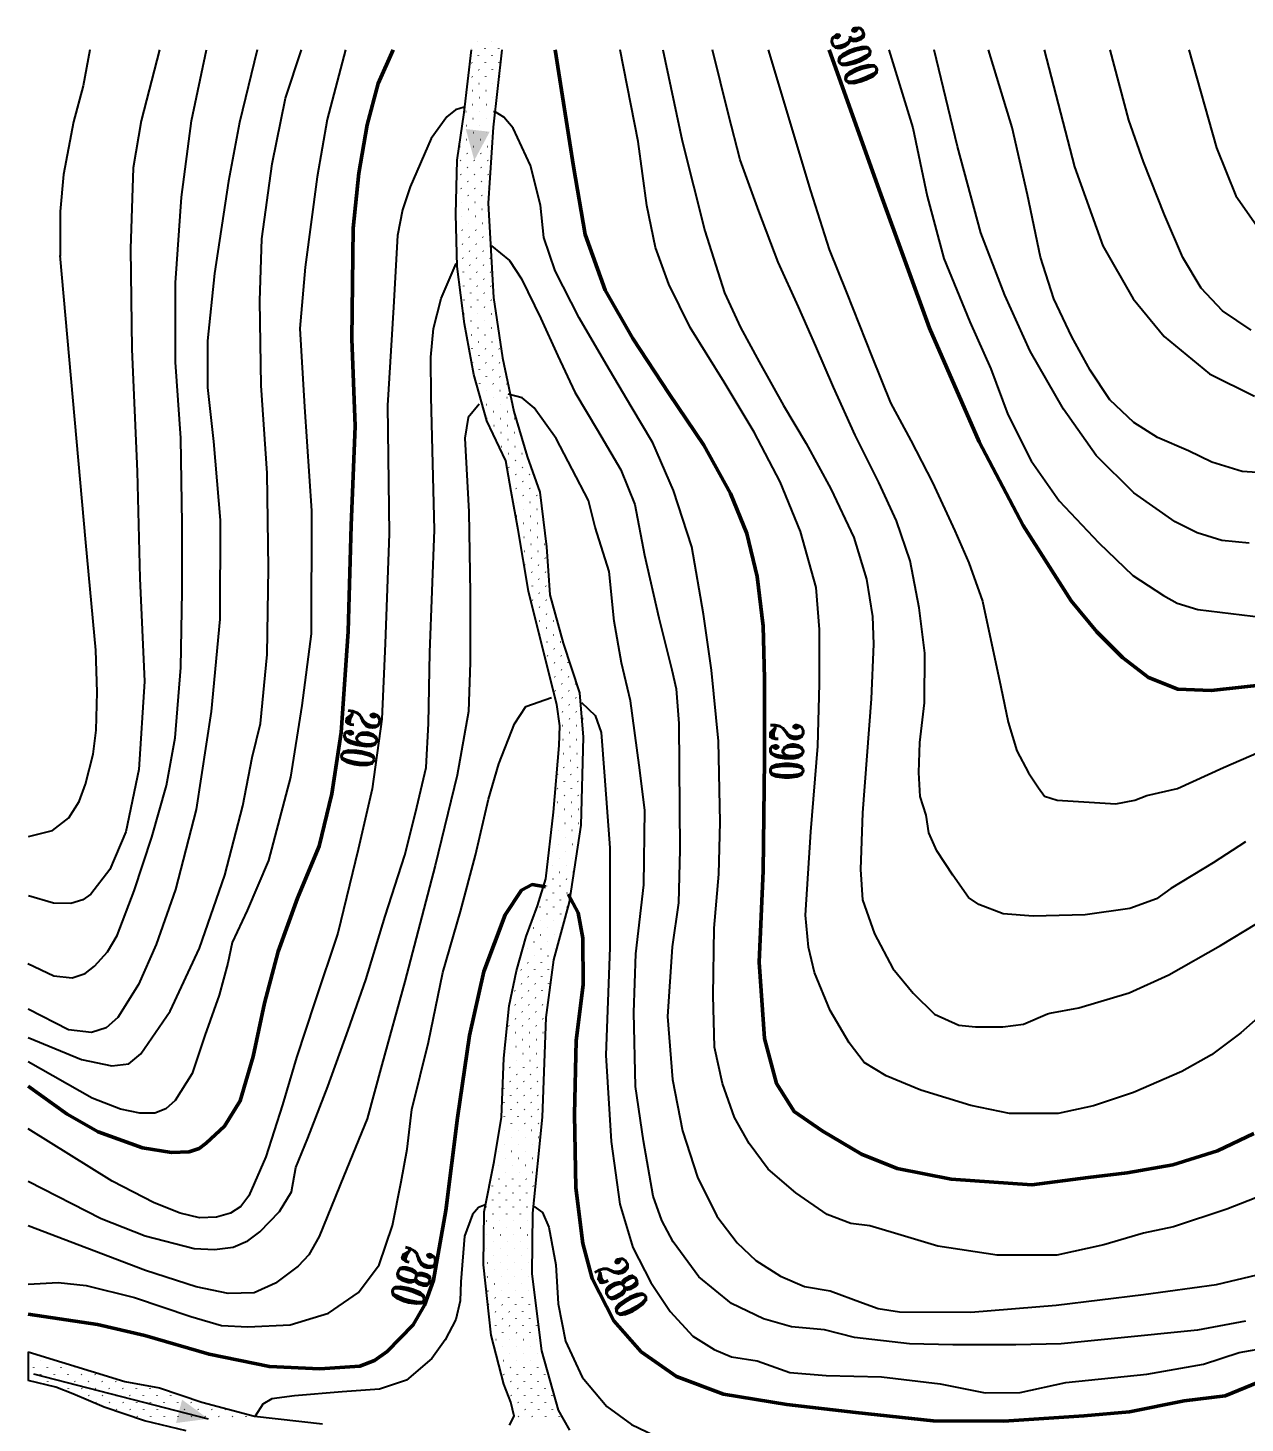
# Model space of a CAD drawing. Header units: millimetres. Extents: x 2268 to 10992, y 389 to 3530.
# Drawn here: x 5592.3 to 5877.3, y 660.5 to 987.3 of the extents above; entities that cross this region are included whole.
import ezdxf
from ezdxf.enums import TextEntityAlignment as Align

# ---------------------------------------------------------------- set-up
doc = ezdxf.new("R2010")
doc.units = ezdxf.units.MM
doc.layers.get('0').update_dxf_attribs({"true_color": 0xd9d9d9})
doc.layers.add('fiume', color=4, linetype='Continuous')
doc.layers.add('linee rosse', color=7, linetype='Continuous', lineweight=50, true_color=0xffc2c2)
doc.styles.add('TRIPLEX', font='romant', dxfattribs={"width": 0.86, "height": 10})

# ---------------------------------------------------------------- blocks, each defined once
blk = doc.blocks.new('B01C419F8')
at = {"layer": 'fiume', "linetype": 'Continuous'}
for p, q in [((262.66, 45.44), (262.68, 45.45)), ((263.82, 45.47), (263.84, 45.48)), ((264.98, 45.5), (265, 45.51)), ((265.56, 46.08), (265.57, 46.09)), ((266.14, 45.52), (266.15, 45.54)), ((267.3, 45.55), (267.31, 45.57)), ((268.46, 45.58), (268.47, 45.59)), ((269.62, 45.61), (269.63, 45.62)), ((270.78, 45.64), (270.79, 45.65)), ((271.94, 45.66), (271.95, 45.68)), ((273.1, 45.69), (273.11, 45.71)), ((274.26, 45.72), (274.27, 45.74)), ((275.42, 45.75), (275.43, 45.76)), ((277.16, 45.23), (277.17, 45.24)), ((278.32, 45.25), (278.33, 45.27)), ((259.18, 44.22), (259.2, 44.24)), ((260.34, 44.25), (260.36, 44.26)), ((260.92, 44.83), (260.94, 44.84)), ((261.5, 44.28), (261.52, 44.29)), ((262.08, 44.86), (262.1, 44.87)), ((262.66, 44.31), (262.68, 44.32)), ((263.24, 44.89), (263.26, 44.9)), ((263.82, 44.34), (263.84, 44.35)), ((264.4, 44.92), (264.42, 44.93)), ((264.98, 44.36), (265, 44.38)), ((265.56, 44.94), (265.58, 44.96)), ((266.14, 44.39), (266.15, 44.41)), ((266.72, 44.97), (266.73, 44.99)), ((267.3, 44.42), (267.31, 44.43)), ((267.88, 45), (267.89, 45.01)), ((268.46, 44.45), (268.47, 44.46)), ((269.04, 45.03), (269.05, 45.04)), ((269.62, 44.48), (269.63, 44.49)), ((270.2, 45.06), (270.21, 45.07)), ((270.78, 44.51), (270.79, 44.52)), ((271.36, 45.09), (271.37, 45.1)), ((271.94, 44.53), (271.95, 44.55)), ((272.52, 45.11), (272.53, 45.13)), ((273.1, 44.56), (273.11, 44.58)), ((273.68, 45.14), (273.69, 45.16)), ((274.26, 44.59), (274.27, 44.6)), ((274.84, 45.17), (274.85, 45.18)), ((275.42, 44.62), (275.43, 44.63)), ((276, 45.2), (276.01, 45.21)), ((276, 44.07), (276.01, 44.08)), ((276.58, 44.65), (276.59, 44.66)), ((277.16, 44.1), (277.17, 44.11)), ((277.74, 44.68), (277.75, 44.69)), ((278.32, 44.12), (278.33, 44.14)), ((278.9, 44.7), (278.91, 44.72)), ((279.48, 44.15), (279.49, 44.17)), ((280.06, 44.73), (280.07, 44.75)), ((280.64, 44.18), (280.65, 44.19)), ((281.22, 44.76), (281.23, 44.77)), ((281.8, 44.21), (281.81, 44.22)), ((282.96, 44.24), (282.97, 44.25)), ((323.54, 44.1), (323.56, 44.11)), ((251.07, 42.89), (251.08, 42.91)), ((252.22, 42.92), (252.24, 42.94)), ((253.38, 42.95), (253.4, 42.96)), ((254.54, 42.98), (254.56, 42.99)), ((255.7, 43.01), (255.72, 43.02)), ((256.86, 43.03), (256.88, 43.05)), ((257.44, 43.61), (257.46, 43.63)), ((258.02, 43.06), (258.04, 43.08)), ((258.6, 43.64), (258.62, 43.66)), ((259.18, 43.09), (259.2, 43.11)), ((259.76, 43.67), (259.78, 43.69)), ((260.34, 43.12), (260.36, 43.13)), ((260.92, 43.7), (260.94, 43.71)), ((262.08, 43.73), (262.1, 43.74)), ((263.24, 43.76), (263.26, 43.77)), ((270.2, 43.93), (270.21, 43.94)), ((271.36, 43.95), (271.37, 43.97)), ((272.52, 43.98), (272.53, 44)), ((273.68, 44.01), (273.69, 44.02)), ((274.84, 44.04), (274.85, 44.05)), ((275.42, 43.49), (275.43, 43.5)), ((276.58, 43.52), (276.59, 43.53)), ((277.74, 43.54), (277.75, 43.56)), ((278.9, 43.57), (278.91, 43.59)), ((279.48, 43.02), (279.49, 43.03)), ((280.06, 43.6), (280.07, 43.61)), ((280.64, 43.05), (280.65, 43.06)), ((281.22, 43.63), (281.23, 43.64)), ((281.8, 43.08), (281.81, 43.09)), ((282.38, 43.66), (282.39, 43.67)), ((282.96, 43.11), (282.97, 43.12)), ((283.54, 43.69), (283.55, 43.7)), ((284.12, 43.13), (284.13, 43.15)), ((284.7, 43.71), (284.71, 43.73)), ((285.28, 43.16), (285.29, 43.18)), ((286.43, 43.19), (286.45, 43.2)), ((287.59, 43.22), (287.61, 43.23)), ((321.22, 42.91), (321.24, 42.92)), ((321.8, 43.49), (321.82, 43.5)), ((322.38, 42.94), (322.4, 42.95)), ((322.96, 43.52), (322.98, 43.53)), ((323.54, 42.96), (323.56, 42.98)), ((245.85, 42.2), (245.86, 42.21)), ((247.01, 42.23), (247.02, 42.24)), ((248.17, 42.26), (248.18, 42.27)), ((249.33, 42.28), (249.34, 42.3)), ((249.91, 42.86), (249.92, 42.88)), ((249.91, 41.73), (249.92, 41.75)), ((250.49, 42.31), (250.5, 42.33)), ((251.07, 41.76), (251.08, 41.78)), ((251.65, 42.34), (251.66, 42.36)), ((252.22, 41.79), (252.24, 41.8)), ((252.8, 42.37), (252.82, 42.38)), ((253.38, 41.82), (253.4, 41.83)), ((253.96, 42.4), (253.98, 42.41)), ((254.54, 41.85), (254.56, 41.86)), ((255.12, 42.43), (255.14, 42.44)), ((255.7, 41.87), (255.72, 41.89)), ((256.28, 42.45), (256.3, 42.47)), ((257.44, 42.48), (257.46, 42.5)), ((258.6, 42.51), (258.62, 42.53)), ((281.22, 42.5), (281.23, 42.51)), ((282.38, 42.53), (282.39, 42.54)), ((282.96, 41.97), (282.97, 41.99)), ((283.54, 42.55), (283.55, 42.57)), ((284.12, 42), (284.13, 42.02)), ((284.7, 42.58), (284.71, 42.6)), ((285.28, 42.03), (285.29, 42.04)), ((285.85, 42.61), (285.87, 42.62)), ((286.43, 42.06), (286.45, 42.07)), ((287.01, 42.64), (287.03, 42.65)), ((287.59, 42.09), (287.61, 42.1)), ((288.17, 42.67), (288.19, 42.68)), ((288.75, 42.12), (288.77, 42.13)), ((289.33, 42.7), (289.35, 42.71)), ((289.91, 42.14), (289.93, 42.16)), ((290.49, 42.72), (290.51, 42.74)), ((291.07, 42.17), (291.09, 42.19)), ((291.65, 42.75), (291.67, 42.77)), ((292.23, 42.2), (292.25, 42.21)), ((292.81, 42.78), (292.83, 42.79)), ((293.39, 42.23), (293.41, 42.24)), ((293.97, 42.81), (293.99, 42.82)), ((294.55, 42.26), (294.57, 42.27)), ((295.13, 42.84), (295.15, 42.85)), ((295.71, 42.28), (295.73, 42.3)), ((296.29, 41.73), (296.31, 41.75)), ((296.87, 42.31), (296.89, 42.33)), ((297.45, 41.76), (297.47, 41.78)), ((298.03, 42.34), (298.05, 42.36)), ((298.61, 41.79), (298.63, 41.8)), ((299.19, 42.37), (299.21, 42.38)), ((299.77, 41.82), (299.78, 41.83)), ((300.35, 42.4), (300.36, 42.41)), ((300.93, 41.85), (300.94, 41.86)), ((301.51, 42.43), (301.52, 42.44)), ((302.09, 41.87), (302.1, 41.89)), ((303.25, 41.9), (303.26, 41.92)), ((304.41, 41.93), (304.42, 41.95)), ((305.57, 41.96), (305.58, 41.97)), ((316.01, 42.21), (316.02, 42.23)), ((317.17, 42.24), (317.18, 42.26)), ((318.33, 42.27), (318.34, 42.28)), ((319.48, 42.3), (319.5, 42.31)), ((320.06, 42.88), (320.08, 42.89)), ((320.06, 41.75), (320.08, 41.76)), ((320.64, 42.33), (320.66, 42.34)), ((321.22, 41.78), (321.24, 41.79)), ((321.8, 42.36), (321.82, 42.37)), ((322.38, 41.8), (322.4, 41.82)), ((322.96, 42.38), (322.98, 42.4)), ((323.54, 41.83), (323.56, 41.85)), ((243.53, 41.01), (243.54, 41.03)), ((244.69, 41.04), (244.7, 41.05)), ((245.27, 41.62), (245.28, 41.63)), ((245.85, 41.07), (245.86, 41.08)), ((246.43, 41.65), (246.44, 41.66)), ((247.01, 41.1), (247.02, 41.11)), ((247.59, 41.68), (247.6, 41.69)), ((248.17, 41.13), (248.18, 41.14)), ((248.75, 41.71), (248.76, 41.72)), ((248.75, 40.57), (248.76, 40.59)), ((249.33, 41.15), (249.34, 41.17)), ((250.49, 41.18), (250.5, 41.2)), ((251.65, 41.21), (251.66, 41.22)), ((252.8, 41.24), (252.82, 41.25)), ((283.54, 41.42), (283.55, 41.44)), ((284.7, 41.45), (284.71, 41.46)), ((285.28, 40.9), (285.29, 40.91)), ((285.85, 41.48), (285.87, 41.49)), ((286.43, 40.93), (286.45, 40.94)), ((287.01, 41.51), (287.03, 41.52)), ((287.59, 40.96), (287.61, 40.97)), ((288.17, 41.54), (288.19, 41.55)), ((288.75, 40.98), (288.77, 41)), ((289.33, 41.56), (289.35, 41.58)), ((289.91, 41.01), (289.93, 41.03)), ((290.49, 41.59), (290.51, 41.61)), ((291.07, 41.04), (291.09, 41.05)), ((291.65, 41.62), (291.67, 41.63)), ((292.23, 41.07), (292.25, 41.08)), ((292.81, 41.65), (292.83, 41.66)), ((293.39, 41.1), (293.41, 41.11)), ((293.97, 41.68), (293.99, 41.69)), ((294.55, 41.13), (294.57, 41.14)), ((295.13, 41.71), (295.15, 41.72)), ((295.13, 40.57), (295.15, 40.59)), ((295.71, 41.15), (295.73, 41.17)), ((296.29, 40.6), (296.31, 40.62)), ((296.87, 41.18), (296.89, 41.2)), ((297.45, 40.63), (297.47, 40.64)), ((298.03, 41.21), (298.05, 41.22)), ((298.61, 40.66), (298.63, 40.67)), ((299.19, 41.24), (299.21, 41.25)), ((299.77, 40.69), (299.78, 40.7)), ((300.35, 41.27), (300.36, 41.28)), ((300.93, 40.72), (300.94, 40.73)), ((301.51, 41.3), (301.52, 41.31)), ((302.09, 40.74), (302.1, 40.76)), ((302.67, 41.32), (302.68, 41.34)), ((303.25, 40.77), (303.26, 40.79)), ((303.83, 41.35), (303.84, 41.37)), ((304.41, 40.8), (304.42, 40.81)), ((304.99, 41.38), (305, 41.39)), ((305.57, 40.83), (305.58, 40.84)), ((306.15, 41.41), (306.16, 41.42)), ((306.73, 40.86), (306.74, 40.87)), ((307.31, 41.44), (307.32, 41.45)), ((307.89, 40.88), (307.9, 40.9)), ((308.47, 41.46), (308.48, 41.48)), ((309.05, 40.91), (309.06, 40.93)), ((309.63, 41.49), (309.64, 41.51)), ((310.21, 40.94), (310.22, 40.96)), ((310.79, 41.52), (310.8, 41.54)), ((311.37, 40.97), (311.38, 40.98)), ((311.95, 41.55), (311.96, 41.56)), ((312.53, 41), (312.54, 41.01)), ((313.11, 41.58), (313.12, 41.59)), ((313.69, 41.03), (313.7, 41.04)), ((314.27, 41.61), (314.28, 41.62)), ((314.85, 41.05), (314.86, 41.07)), ((315.43, 41.63), (315.44, 41.65)), ((316.01, 41.08), (316.02, 41.1)), ((316.59, 41.66), (316.6, 41.68)), ((317.17, 41.11), (317.18, 41.13)), ((317.75, 41.69), (317.76, 41.71)), ((318.33, 41.14), (318.34, 41.15)), ((318.91, 41.72), (318.92, 41.73)), ((318.91, 40.59), (318.92, 40.6)), ((319.48, 41.17), (319.5, 41.18)), ((320.06, 40.62), (320.08, 40.63)), ((320.64, 41.2), (320.66, 41.21)), ((321.22, 40.64), (321.24, 40.66)), ((321.8, 41.22), (321.82, 41.24)), ((322.38, 40.67), (322.4, 40.69)), ((322.96, 41.25), (322.98, 41.27)), ((323.54, 40.7), (323.56, 40.72)), ((237.73, 39.74), (237.74, 39.75)), ((238.89, 39.77), (238.9, 39.78)), ((240.05, 39.8), (240.06, 39.81)), ((240.63, 40.38), (240.64, 40.39)), ((241.21, 39.82), (241.22, 39.84)), ((241.79, 40.4), (241.8, 40.42)), ((242.37, 39.85), (242.38, 39.87)), ((242.95, 40.43), (242.96, 40.45)), ((243.53, 39.88), (243.54, 39.89)), ((244.11, 40.46), (244.12, 40.47)), ((244.69, 39.91), (244.7, 39.92)), ((245.27, 40.49), (245.28, 40.5)), ((246.43, 40.52), (246.44, 40.53)), ((247.59, 40.55), (247.6, 40.56)), ((288.17, 40.4), (288.19, 40.42)), ((289.33, 40.43), (289.35, 40.45)), ((289.91, 39.88), (289.93, 39.89)), ((290.49, 40.46), (290.51, 40.47)), ((291.07, 39.91), (291.09, 39.92)), ((291.65, 40.49), (291.67, 40.5)), ((292.23, 39.94), (292.25, 39.95)), ((292.81, 40.52), (292.83, 40.53)), ((293.39, 39.97), (293.41, 39.98)), ((293.97, 40.55), (293.99, 40.56)), ((294.55, 39.99), (294.57, 40.01)), ((295.71, 40.02), (295.73, 40.04)), ((296.29, 39.47), (296.31, 39.48)), ((296.87, 40.05), (296.89, 40.06)), ((297.45, 39.5), (297.47, 39.51)), ((298.03, 40.08), (298.05, 40.09)), ((298.61, 39.53), (298.63, 39.54)), ((299.19, 40.11), (299.21, 40.12)), ((299.77, 39.56), (299.78, 39.57)), ((300.35, 40.14), (300.36, 40.15)), ((300.93, 39.58), (300.94, 39.6)), ((301.51, 40.16), (301.52, 40.18)), ((302.09, 39.61), (302.1, 39.63)), ((302.67, 40.19), (302.68, 40.21)), ((303.25, 39.64), (303.26, 39.65)), ((303.83, 40.22), (303.84, 40.23)), ((304.41, 39.67), (304.42, 39.68)), ((304.99, 40.25), (305, 40.26)), ((305.57, 39.7), (305.58, 39.71)), ((306.15, 40.28), (306.16, 40.29)), ((306.73, 39.73), (306.74, 39.74)), ((307.31, 40.31), (307.32, 40.32)), ((307.89, 39.75), (307.9, 39.77)), ((308.47, 40.33), (308.48, 40.35)), ((309.05, 39.78), (309.06, 39.8)), ((309.63, 40.36), (309.64, 40.38)), ((310.21, 39.81), (310.22, 39.82)), ((310.79, 40.39), (310.8, 40.4)), ((311.37, 39.84), (311.38, 39.85)), ((311.95, 40.42), (311.96, 40.43)), ((312.53, 39.87), (312.54, 39.88)), ((313.11, 40.45), (313.12, 40.46)), ((313.69, 39.89), (313.7, 39.91)), ((314.27, 40.47), (314.28, 40.49)), ((314.85, 39.92), (314.86, 39.94)), ((315.43, 40.5), (315.44, 40.52)), ((316.01, 39.95), (316.02, 39.97)), ((316.59, 40.53), (316.6, 40.55)), ((317.17, 39.98), (317.18, 39.99)), ((317.75, 40.56), (317.76, 40.57)), ((317.75, 39.43), (317.76, 39.44)), ((318.33, 40.01), (318.34, 40.02)), ((318.91, 39.46), (318.92, 39.47)), ((319.48, 40.04), (319.5, 40.05)), ((320.06, 39.48), (320.08, 39.5)), ((320.64, 40.06), (320.66, 40.08)), ((321.8, 40.09), (321.82, 40.11)), ((209.32, 38.48), (209.33, 38.49)), ((209.9, 39.06), (209.91, 39.07)), ((210.48, 38.51), (210.49, 38.52)), ((211.06, 39.09), (211.07, 39.1)), ((211.64, 38.54), (211.65, 38.55)), ((212.22, 39.12), (212.23, 39.13)), ((212.8, 38.57), (212.81, 38.58)), ((213.96, 38.59), (213.97, 38.61)), ((215.12, 38.62), (215.13, 38.64)), ((227.29, 38.35), (227.31, 38.37)), ((228.45, 38.38), (228.47, 38.4)), ((229.61, 38.41), (229.63, 38.42)), ((230.77, 38.44), (230.79, 38.45)), ((231.93, 38.47), (231.95, 38.48)), ((233.09, 38.49), (233.1, 38.51)), ((234.25, 38.52), (234.26, 38.54)), ((234.83, 39.1), (234.84, 39.12)), ((235.41, 38.55), (235.42, 38.57)), ((235.99, 39.13), (236, 39.15)), ((236.57, 38.58), (236.58, 38.59)), ((237.15, 39.16), (237.16, 39.17)), ((237.73, 38.61), (237.74, 38.62)), ((238.31, 39.19), (238.32, 39.2)), ((238.89, 38.64), (238.9, 38.65)), ((239.47, 39.22), (239.48, 39.23)), ((240.05, 38.66), (240.06, 38.68)), ((240.63, 39.24), (240.64, 39.26)), ((241.21, 38.69), (241.22, 38.71)), ((241.79, 39.27), (241.8, 39.29)), ((242.95, 39.3), (242.96, 39.32)), ((301.51, 39.03), (301.52, 39.05)), ((302.67, 39.06), (302.68, 39.07)), ((303.25, 38.51), (303.26, 38.52)), ((303.83, 39.09), (303.84, 39.1)), ((304.41, 38.54), (304.42, 38.55)), ((304.99, 39.12), (305, 39.13)), ((305.57, 38.57), (305.58, 38.58)), ((306.15, 39.15), (306.16, 39.16)), ((306.73, 38.59), (306.74, 38.61)), ((307.31, 39.17), (307.32, 39.19)), ((307.89, 38.62), (307.9, 38.64)), ((308.47, 39.2), (308.48, 39.22)), ((309.05, 38.65), (309.06, 38.66)), ((309.63, 39.23), (309.64, 39.24)), ((310.21, 38.68), (310.22, 38.69)), ((310.79, 39.26), (310.8, 39.27)), ((311.37, 38.71), (311.38, 38.72)), ((311.95, 39.29), (311.96, 39.3)), ((312.53, 38.74), (312.54, 38.75)), ((313.11, 39.32), (313.12, 39.33)), ((313.69, 38.76), (313.7, 38.78)), ((314.27, 39.34), (314.28, 39.36)), ((314.85, 38.79), (314.86, 38.81)), ((315.43, 39.37), (315.44, 39.39)), ((316.01, 38.82), (316.02, 38.83)), ((316.59, 39.4), (316.6, 39.41)), ((317.17, 38.85), (317.18, 38.86)), ((318.33, 38.88), (318.34, 38.89)), ((209.32, 37.35), (209.33, 37.36)), ((209.9, 37.93), (209.91, 37.94)), ((210.48, 37.38), (210.49, 37.39)), ((211.06, 37.96), (211.07, 37.97)), ((211.64, 37.41), (211.65, 37.42)), ((212.22, 37.99), (212.23, 38)), ((212.8, 37.43), (212.81, 37.45)), ((213.38, 38.01), (213.39, 38.03)), ((213.96, 37.46), (213.97, 37.48)), ((214.54, 38.04), (214.55, 38.06)), ((215.12, 37.49), (215.13, 37.5)), ((215.7, 38.07), (215.71, 38.08)), ((216.28, 37.52), (216.29, 37.53)), ((216.86, 38.1), (216.87, 38.11)), ((217.44, 37.55), (217.45, 37.56)), ((218.02, 38.13), (218.03, 38.14)), ((218.59, 37.58), (218.61, 37.59)), ((219.17, 38.16), (219.19, 38.17)), ((219.75, 37.6), (219.77, 37.62)), ((220.33, 38.18), (220.35, 38.2)), ((220.91, 37.63), (220.93, 37.65)), ((221.49, 38.21), (221.5, 38.22)), ((222.07, 37.66), (222.09, 37.67)), ((222.65, 37.11), (222.67, 37.12)), ((223.23, 37.69), (223.25, 37.7)), ((223.81, 37.14), (223.83, 37.15)), ((224.39, 37.72), (224.41, 37.73)), ((224.97, 37.17), (224.99, 37.18)), ((225.55, 37.75), (225.57, 37.76)), ((226.13, 37.19), (226.15, 37.21)), ((226.71, 37.77), (226.73, 37.79)), ((227.29, 37.22), (227.31, 37.24)), ((227.87, 37.8), (227.89, 37.82)), ((228.45, 37.25), (228.47, 37.26)), ((229.03, 37.83), (229.05, 37.84)), ((229.61, 37.28), (229.63, 37.29)), ((230.19, 37.86), (230.21, 37.87)), ((230.77, 37.31), (230.79, 37.32)), ((231.35, 37.89), (231.37, 37.9)), ((231.93, 37.34), (231.95, 37.35)), ((232.51, 37.92), (232.52, 37.93)), ((233.09, 37.36), (233.1, 37.38)), ((233.67, 37.94), (233.68, 37.96)), ((234.25, 37.39), (234.26, 37.41)), ((234.83, 37.97), (234.84, 37.99)), ((235.41, 37.42), (235.42, 37.43)), ((235.99, 38), (236, 38.01)), ((236.57, 37.45), (236.58, 37.46)), ((237.15, 38.03), (237.16, 38.04)), ((237.73, 37.48), (237.74, 37.49)), ((238.31, 38.06), (238.32, 38.07)), ((238.89, 37.5), (238.9, 37.52)), ((239.47, 38.08), (239.48, 38.1)), ((240.63, 38.11), (240.64, 38.13)), ((306.15, 38.01), (306.16, 38.03)), ((307.31, 38.04), (307.32, 38.06)), ((308.47, 38.07), (308.48, 38.08)), ((309.63, 38.1), (309.64, 38.11)), ((310.79, 38.13), (310.8, 38.14)), ((311.95, 38.16), (311.96, 38.17)), ((313.11, 38.18), (313.12, 38.2)), ((314.27, 38.21), (314.28, 38.23)), ((209.91, 36.81), (209.91, 36.81)), ((211.06, 36.83), (211.07, 36.84)), ((212.22, 36.85), (212.23, 36.87)), ((213.38, 36.88), (213.39, 36.9)), ((213.97, 36.34), (213.97, 36.35)), ((214.54, 36.91), (214.55, 36.93)), ((215.12, 36.36), (215.13, 36.37)), ((215.7, 36.94), (215.71, 36.95)), ((216.28, 36.39), (216.29, 36.4)), ((216.86, 36.97), (216.87, 36.98)), ((217.44, 36.42), (217.45, 36.43)), ((218.02, 37), (218.03, 37.01)), ((218.59, 36.44), (218.61, 36.46)), ((219.17, 37.02), (219.19, 37.04)), ((219.75, 36.47), (219.77, 36.49)), ((220.33, 37.05), (220.35, 37.07)), ((220.91, 36.5), (220.93, 36.51)), ((221.49, 37.08), (221.51, 37.09)), ((221.49, 35.95), (221.51, 35.96)), ((222.07, 36.53), (222.09, 36.54)), ((222.65, 35.98), (222.67, 35.99)), ((223.23, 36.56), (223.25, 36.57)), ((223.81, 36.01), (223.83, 36.02)), ((224.39, 36.59), (224.41, 36.6)), ((224.97, 36.03), (224.99, 36.05)), ((225.55, 36.61), (225.57, 36.63)), ((226.13, 36.06), (226.15, 36.08)), ((226.71, 36.64), (226.73, 36.66)), ((227.29, 36.09), (227.31, 36.1)), ((227.87, 36.67), (227.89, 36.68)), ((228.45, 36.12), (228.47, 36.13)), ((229.03, 36.7), (229.05, 36.71)), ((229.61, 36.15), (229.63, 36.16)), ((230.19, 36.73), (230.21, 36.74)), ((230.77, 36.18), (230.79, 36.19)), ((231.35, 36.76), (231.37, 36.77)), ((231.93, 36.2), (231.95, 36.22)), ((232.51, 36.78), (232.52, 36.8)), ((233.67, 36.81), (233.68, 36.83)), ((234.83, 36.84), (234.84, 36.85)), ((235.99, 36.87), (236, 36.88)), ((218.02, 35.86), (218.03, 35.88)), ((219.17, 35.89), (219.19, 35.91)), ((220.33, 35.92), (220.35, 35.94)), ((323.54, 18.07), (323.56, 18.09)), ((322.96, 16.36), (322.98, 16.38)), ((323.54, 16.94), (323.56, 16.96)), ((322.96, 15.23), (322.98, 15.25)), ((323.54, 15.81), (323.56, 15.83)), ((322.96, 14.1), (322.98, 14.11)), ((323.54, 14.68), (323.56, 14.69)), ((322.38, 13.52), (322.4, 13.53)), ((322.96, 12.97), (322.98, 12.98)), ((323.54, 13.55), (323.56, 13.56)), ((321.8, 11.81), (321.82, 11.82)), ((322.38, 12.39), (322.4, 12.4)), ((322.96, 11.84), (322.98, 11.85)), ((323.54, 12.42), (323.56, 12.43)), ((321.8, 10.68), (321.82, 10.69)), ((322.38, 11.26), (322.4, 11.27)), ((322.96, 10.71), (322.98, 10.72)), ((323.54, 11.29), (323.56, 11.3)), ((321.22, 10.1), (321.24, 10.11)), ((321.8, 9.55), (321.82, 9.56)), ((322.38, 10.13), (322.4, 10.14)), ((322.96, 9.57), (322.98, 9.59)), ((323.54, 10.15), (323.56, 10.17)), ((321.22, 8.97), (321.24, 8.98)), ((321.8, 8.41), (321.82, 8.43)), ((322.38, 8.99), (322.4, 9.01)), ((322.96, 8.44), (322.98, 8.46)), ((323.54, 9.02), (323.56, 9.04)), ((320.64, 7.25), (320.66, 7.27)), ((321.22, 7.83), (321.24, 7.85)), ((321.8, 7.28), (321.82, 7.3)), ((322.38, 7.86), (322.4, 7.88)), ((322.96, 7.31), (322.98, 7.33)), ((320.64, 6.12), (320.66, 6.14)), ((321.22, 6.7), (321.24, 6.72)), ((321.8, 6.15), (321.82, 6.17)), ((322.38, 6.73), (322.4, 6.75)), ((320.06, 5.54), (320.08, 5.56)), ((320.64, 4.99), (320.66, 5.01)), ((321.22, 5.57), (321.24, 5.59)), ((321.8, 5.02), (321.82, 5.03)), ((322.38, 5.6), (322.4, 5.61)), ((319.49, 3.84), (319.5, 3.85)), ((320.06, 4.41), (320.08, 4.43)), ((320.64, 3.86), (320.66, 3.87)), ((321.22, 4.44), (321.24, 4.45)), ((319.48, 2.7), (319.5, 2.72)), ((320.06, 3.28), (320.08, 3.3)), ((320.64, 2.73), (320.66, 2.74)), ((321.22, 3.31), (321.24, 3.32)), ((319.48, 1.57), (319.5, 1.58)), ((320.06, 2.15), (320.08, 2.16)), ((320.64, 1.6), (320.66, 1.61)), ((318.33, 0.42), (318.34, 0.42)), ((318.91, 0.99), (318.92, 1)), ((319.48, 0.44), (319.5, 0.45)), ((320.06, 1.02), (320.08, 1.03)), ((320.64, 0.47), (320.66, 0.48))]:
    blk.add_line(p, q, dxfattribs=at)

msp = doc.modelspace()

# ---------------------------------------------------------------- linework, layer by layer
at = {"transparency": 33554687}
for p, q in [((5592.3406, 677.24895), (5592.3406, 670.48096)), ((5593.55548, 672.06193), (5634.50356, 661.54068))]:
    msp.add_line(p, q, dxfattribs=at)
for points in [[(5592.28498, 768.16682), (5598.33852, 765.29259), (5602.6549, 764.78695), (5605.67681, 765.81085), (5607.84696, 767.52522), (5610.94034, 770.94393), (5613.16447, 774.70458), (5617.18662, 785.20309), (5621.31104, 797.74675), (5624.75373, 809.88139), (5626.73072, 821.06162), (5628.09416, 837.4911), (5628.36685, 855.3181), (5628.36685, 871.13403), (5628.06007, 891.21072), (5626.83298, 909.00364), (5626.79889, 927.61463), (5628.24263, 947.6565), (5630.59456, 965.5409), (5634.06733, 982.17445)], [(5666.61002, 982.17445), (5662.35619, 965.86999), (5659.98167, 952.39519), (5657.16957, 931.29592), (5655.90838, 916.94569), (5657.06731, 898.53922), (5658.70344, 874.23586), (5658.5671, 845.39906), (5656.38559, 828.62872), (5653.79505, 811.85838), (5648.61397, 792.32707), (5643.6374, 780.56738), (5640.09245, 773.13662), (5639.06987, 768.22823), (5637.05879, 760.79747), (5633.71836, 751.28746), (5630.71879, 742.42509), (5626.7648, 736.11917), (5624.60703, 734.13002), (5621.97809, 733.0905), (5618.44874, 733.11779), (5613.96189, 734.06703), (5607.31097, 736.63615), (5592.31914, 745.15641)], [(5645.94753, 982.17445), (5641.80318, 965.17107), (5639.27439, 951.42374), (5636.00213, 929.79614), (5634.366, 914.01429), (5634.366, 903.07267), (5635.76352, 890.42674), (5637.26331, 872.05436), (5637.19514, 848.80767), (5635.14997, 827.23119), (5631.70728, 804.29128), (5626.86706, 785.54395), (5622.33362, 772.62533), (5618.17512, 763.25167), (5613.36744, 755.49638), (5610.64294, 753.14636), (5607.13315, 752.0434), (5601.81789, 752.64562), (5592.31914, 757.4662)], [(5592.31914, 750.87611), (5604.79991, 745.73278), (5611.96508, 744.23421), (5615.93759, 744.71301), (5618.7526, 747.00768), (5625.61273, 757.01802), (5632.49126, 771.80727), (5638.35406, 788.88438), (5642.61482, 805.07526), (5644.79633, 816.42591), (5646.73923, 824.40205), (5648.30719, 840.59293), (5648.61397, 860.77187), (5648.27311, 882.99598), (5646.90966, 903.54987), (5646.5688, 923.38796), (5647.04601, 937.87453), (5649.43203, 955.49702), (5652.56363, 970.87964), (5656.33588, 982.17445)], [(5623.06129, 982.17445), (5618.78543, 965.55703), (5616.96506, 954.52557), (5616.30039, 935.55668), (5616.60716, 912.10547), (5617.83426, 883.40501), (5618.48189, 858.41993), (5619.57265, 834.25292), (5618.27738, 813.59677), (5615.17555, 799.00794), (5611.49425, 790.17965), (5607.03621, 784.45822), (5605.12623, 783.10389), (5602.3533, 782.21244), (5598.2608, 782.33435), (5592.39209, 784.02008)], [(5606.75858, 982.17445), (5605.18833, 973.73306), (5602.92885, 965.3523), (5600.585, 953.01048), (5599.82836, 944.27477), (5599.83886, 933.85071)], [(5705.02037, 660.03771), (5706.13563, 662.15239), (5705.37853, 665.43133), (5703.69561, 669.66169), (5700.76966, 681.16136), (5698.93244, 697.59432), (5699.10255, 710.04663), (5701.45011, 721.81848), (5703.18527, 732.22942), (5703.72964, 746.00861), (5704.95445, 758.29081), (5706.65559, 766.45625), (5708.93511, 774.51963), (5711.6229, 781.69842), (5713.52817, 787.99262), (5715.29735, 803.64306), (5716.69228, 819.22545), (5716.81987, 823.84404), (5716.07987, 828.81985), (5712.20129, 844.40225), (5709.51349, 855.4256), (5707.09788, 869.78318), (5705.43077, 878.76517), (5704.13791, 885.94396), (5699.74898, 895.26618), (5696.65291, 906.11942), (5694.50949, 917.99334), (5692.80835, 931.4323), (5692.46812, 943.68047), (5692.80835, 956.37094), (5694.39637, 967.53584), (5696.12509, 982.17445)], [(5703.24461, 982.17445), (5701.23444, 964.09455), (5700.02116, 946.2662), (5701.28, 924.18547), (5703.38941, 910.03203), (5706.04318, 897.44363), (5709.20729, 886.89659), (5712.16726, 878.59506), (5713.66426, 865.80252), (5714.48081, 854.50699), (5717.6109, 843.21145), (5721.45546, 831.54167), (5722.272, 821.19877), (5721.76166, 800.58102), (5719.00583, 782.58301), (5715.3654, 769.00796), (5713.56219, 755.56899), (5712.71163, 732.1954), (5710.39808, 709.7064), (5710.22797, 695.51893), (5712.50749, 677.45288), (5716.45412, 663.5376), (5719.09088, 658.91477)], [(5884.93451, 759.61769), (5876.25872, 751.92856), (5869.35212, 746.75711), (5862.41149, 742.87853), (5851.14997, 737.97926), (5841.72569, 734.88319), (5833.52622, 733.07999), (5822.09459, 733.04597), (5813.07858, 734.95124), (5801.37477, 738.52362), (5793.24335, 741.85785), (5788.03787, 744.98793), (5784.53354, 749.581), (5780.11059, 757.16806), (5776.47016, 766.04798), (5775.05396, 771.99345), (5774.32673, 779.52097), (5775.55154, 799.05), (5777.25268, 819.08936), (5777.59291, 833.71912), (5777.59291, 846.40959), (5776.84441, 856.27617), (5773.13593, 869.37491), (5768.4408, 880.97665), (5762.28269, 892.61241), (5755.30804, 904.31621), (5747.34673, 917.14277), (5742.31137, 927.28153), (5739.21531, 935.88928), (5737.17394, 945.68781), (5735.13258, 960.67481), (5730.96548, 982.17445)], [(5740.96017, 982.17445), (5745.44146, 960.89596), (5750.78302, 939.76786), (5755.37609, 925.27419), (5759.11858, 917.14277), (5763.47349, 909.07939), (5769.1893, 898.90661), (5774.49684, 889.99266), (5780.24668, 879.34356), (5785.62226, 867.94595), (5788.61626, 858.21546), (5790.01119, 849.43761), (5790.24935, 842.93927), (5789.73901, 830.18076), (5787.69765, 803.43892), (5787.18731, 790.2041), (5787.69765, 783.05933), (5790.48751, 775.09802), (5794.80839, 767.03464), (5799.57157, 761.25078), (5804.53888, 756.31749), (5810.25469, 753.76579), (5814.13328, 753.35752), (5820.52955, 753.35752), (5825.36077, 753.96992), (5831.00854, 756.41956), (5831.53005, 756.51704)], [(5877.34745, 796.66841), (5869.79441, 791.73512), (5859.89381, 785.7131), (5856.49154, 783.29749), (5850.26538, 781.08601), (5839.82042, 779.55499), (5827.67431, 779.28281), (5820.59759, 779.82717), (5814.94983, 782.00463), (5812.53421, 783.60369), (5808.85976, 788.84319), (5805.11727, 794.59302), (5803.212, 798.77781), (5802.56556, 802.92858), (5801.20466, 807.31751), (5800.86443, 812.93126), (5801.13661, 819.90591), (5802.22534, 829.26215), (5802.25936, 840.86389), (5800.9665, 851.47897), (5798.82307, 862.50232), (5795.65896, 871.85856), (5791.50819, 880.87458), (5785.92847, 891.96598), (5780.85909, 903.19347), (5776.77636, 912.75384), (5772.69364, 922.00802), (5767.93046, 932.45298), (5763.40544, 944.36093), (5759.05054, 956.40496), (5756.27769, 967.00303), (5752.57844, 982.17445)], [(5765.61581, 982.17445), (5775.51752, 949.15813), (5779.90645, 935.37894), (5783.95515, 925.37626), (5789.84108, 910.37225), (5794.19598, 899.51901), (5799.0272, 890.67311), (5804.06256, 880.87458), (5809.30206, 869.511), (5812.58525, 862.0175), (5815.76637, 853.04401), (5820.08725, 833.00465), (5821.75011, 824.67334), (5823.79573, 818.00064), (5826.52605, 812.82919), (5828.89913, 809.29083), (5830.31533, 807.40257), (5833.28806, 806.43292), (5846.96518, 805.61638), (5851.42216, 806.46694), (5854.24604, 807.52165), (5861.45885, 809.18876), (5872.21002, 814.08803), (5880.44351, 817.69443)], [(5793.86337, 982.17445), (5799.48638, 963.91874), (5802.80372, 947.93331), (5806.75036, 933.33757), (5812.77237, 918.43563), (5817.73969, 907.48033), (5821.72034, 896.76318), (5827.16397, 885.90994), (5833.73035, 876.51967), (5842.98453, 866.72114), (5850.94584, 859.06603), (5858.15865, 854.3709), (5861.36103, 852.60597), (5866.22203, 851.0707), (5884.25406, 848.89324)], [(5878.24054, 866.62332), (5871.80175, 867.2655), (5866.06893, 869.03893), (5860.84644, 871.65443), (5851.184, 878.42494), (5842.40614, 887.13475), (5834.71701, 897.98799), (5826.92581, 911.63109), (5821.00587, 924.72983), (5815.3581, 939.29155), (5809.94767, 959.52679), (5804.48625, 982.17445)], [(5884.73037, 882.88192), (5876.5309, 883.39226), (5869.50096, 885.60799), (5863.97653, 888.2575), (5856.76372, 891.38759), (5851.184, 894.92595), (5845.60427, 900.23349), (5840.94316, 907.1401), (5836.69033, 914.9313), (5832.43749, 923.84524), (5829.37545, 933.60976), (5826.27938, 948.23951), (5822.72876, 963.99447), (5817.20069, 982.17445)], [(5830.17708, 982.17445), (5837.30947, 954.77187), (5843.97118, 936.29755), (5851.08193, 923.87926), (5858.32876, 915.06739), (5868.94384, 906.28953), (5879.49088, 901.05004)], [(5878.70836, 916.49634), (5871.97186, 921.02136), (5866.9365, 926.36292), (5862.68367, 933.57573), (5858.39681, 943.54438), (5853.46352, 955.95837), (5850.01499, 965.71273), (5845.66295, 982.17445)], [(5864.10229, 982.17445), (5870.58236, 959.19536), (5875.04764, 947.964), (5880.91044, 939.61292), (5887.86399, 933.92055), (5895.87422, 931.05732), (5901.63476, 930.28186), (5908.82692, 930.58012), (5917.28026, 932.4932), (5926.55167, 935.24991), (5944.75362, 940.26056), (5958.31987, 943.73733), (5971.2044, 946.29379), (5985.1456, 950.86132), (5997.79153, 957.33767), (6006.38121, 962.41649), (6015.78896, 968.27929), (6024.02075, 974.07392), (6030.40424, 978.11312), (6038.25683, 982.17445)], [(5831.53005, 756.51704), (5838.28939, 757.78047), (5850.12929, 761.2848), (5859.38347, 765.50362), (5871.49555, 772.41023), (5879.9672, 777.51363)], [(5592.3406, 677.24895), (5614.96799, 670.24772), (5623.12987, 668.7771), (5633.03047, 665.47689), (5645.31267, 662.17669), (5661.26931, 660.37349)]]:
    msp.add_lwpolyline(points, dxfattribs=at)
at = {"transparency": 33554687, "flags": 128}
for points in [[(5694.42563, 968.7565), (5692.40709, 968.13842), (5690.39495, 966.49617), (5686.72218, 961.41095), (5681.74561, 950.07734), (5679.9987, 944.71731), (5678.81421, 938.6926), (5677.8598, 921.92226), (5676.49636, 898.846), (5676.87131, 868.81618), (5675.9169, 843.14938), (5675.167, 825.42463), (5672.88324, 809.09741), (5669.57689, 794.84944), (5664.83893, 775.31813), (5659.48742, 759.22951), (5655.19258, 746.17455), (5651.88623, 735.0625), (5648.00042, 722.92786), (5644.01235, 713.75871), (5642.09501, 711.23208), (5639.71751, 709.70247), (5636.43246, 708.74806), (5632.45718, 708.61172), (5627.90882, 709.66839), (5621.83937, 712.15667), (5612.03942, 717.18649), (5592.31914, 729.4894)], [(5882.96119, 714.53762), (5872.95852, 710.65903), (5860.47219, 706.47424), (5853.49754, 705.01127), (5844.17532, 702.25543), (5833.18599, 699.90786), (5819.23669, 699.83982), (5805.28738, 701.94922), (5795.18264, 705.04529), (5789.39878, 706.74642), (5784.94181, 707.29079), (5779.39611, 709.36617), (5772.08123, 714.46958), (5765.5829, 720.0493), (5761.15994, 726.03729), (5757.68963, 732.09333), (5754.86575, 740.08867), (5753.02852, 748.56032), (5752.68829, 760.6724), (5752.96048, 776.49295), (5754.0492, 789.11537), (5754.32138, 801.29549), (5753.98116, 820.28016), (5752.34807, 836.91726), (5750.47682, 850.01599), (5747.68696, 865.7685), (5743.43412, 879.00333), (5738.6029, 890.16277), (5733.53352, 898.63442), (5727.68161, 908.53503), (5721.31937, 919.38827), (5715.73965, 930.44564), (5713.08588, 938.20282), (5712.26933, 945.8239), (5709.92177, 955.07808), (5705.89008, 963.82191), (5703.68103, 966.4419), (5701.69071, 967.63443)], [(5700.83771, 936.26353), (5705.00123, 932.8485), (5707.81236, 928.54037), (5712.3714, 919.2862), (5716.31803, 910.54237), (5720.33271, 901.96865), (5725.64025, 893.12275), (5731.11791, 883.80053), (5734.35006, 875.70313), (5736.6636, 863.82921), (5739.96381, 849.1314), (5743.02585, 836.95128), (5744.04653, 832.47729), (5744.65894, 824.43093), (5744.93112, 794.83118), (5744.62491, 782.37888), (5743.12792, 772.07), (5742.00517, 755.80715), (5743.19596, 741.00728), (5745.54353, 728.96324), (5749.01384, 718.11), (5753.57288, 708.99192), (5758.37008, 702.73175), (5762.72499, 698.615), (5768.47482, 694.97457), (5774.12259, 692.55896), (5780.11059, 691.50426), (5787.66362, 688.68037), (5791.37635, 687.39602), (5796.33941, 686.57097), (5813.01053, 686.50292), (5833.0499, 688.17003), (5853.46352, 690.61967), (5870.57693, 692.96723), (5880.10329, 695.28078)], [(5592.31914, 717.1796), (5609.42849, 708.42869), (5619.71137, 704.37013), (5631.19764, 701.41956), (5635.96825, 701.1767), (5640.33106, 701.72633), (5643.79931, 703.1963), (5646.60289, 705.30537), (5651.20451, 710.07742), (5654.03365, 714.67904), (5655.02215, 720.37141), (5657.78312, 727.29088), (5662.48699, 739.39143), (5667.25904, 752.58273), (5671.41754, 764.37651), (5675.95098, 779.27211), (5680.51852, 793.52008), (5683.04088, 803.47321), (5685.49508, 814.07398), (5686.04046, 824.40205), (5686.38132, 841.00196), (5687.47207, 869.73651), (5686.72218, 900.82299), (5686.57944, 910.22648), (5687.21643, 916.94569), (5689.0379, 923.9589), (5692.58498, 932.14807)], [(5592.39209, 797.94523), (5598.0496, 799.30445), (5601.8469, 802.27146), (5604.26618, 806.14437), (5605.78964, 810.22126), (5607.53874, 817.21443), (5608.25608, 822.81094), (5608.52876, 831.76464), (5608.15382, 841.54734), (5605.83616, 866.77407), (5599.83886, 933.98848)], [(5697.9024, 899.22094), (5695.33743, 896.04029), (5694.56197, 891.26185), (5695.51638, 873.96318), (5695.85724, 854.94316), (5695.85724, 838.65002), (5695.41412, 827.23119), (5692.7895, 812.26741), (5687.60841, 791.09997), (5680.51852, 764.00156), (5675.13292, 744.47025), (5671.69023, 731.79024), (5666.23646, 718.4285), (5660.51, 704.21462), (5658.02598, 699.97942), (5655.56752, 697.32923), (5650.2501, 693.34117), (5645.27353, 691.02331), (5639.20622, 690.88697), (5631.63911, 692.48901), (5619.80882, 696.26222), (5592.31914, 706.73493)], [(5877.38147, 684.39351), (5866.11996, 682.28411), (5846.65898, 680.37884), (5834.20667, 679.08597), (5823.55757, 678.84781), (5808.79172, 678.84781), (5798.721, 679.12), (5785.8264, 680.58297), (5778.7837, 682.35215), (5771.06055, 683.06663), (5764.52819, 684.9719), (5756.97515, 688.5783), (5749.38809, 694.80446), (5743.36608, 702.9699), (5740.73357, 707.96274), (5738.63692, 713.72108), (5736.39142, 726.61568), (5734.52017, 739.34017), (5734.1119, 756.72576), (5734.58822, 770.47093), (5736.49349, 786.59769), (5736.73165, 804.11938), (5735.40476, 814.66641), (5733.32938, 829.67042), (5731.254, 838.58437), (5729.55286, 848.3829), (5728.39609, 860.01867), (5725.12991, 870.39559), (5723.49682, 876.65576), (5719.7203, 883.97064), (5715.94378, 891.18345), (5710.84038, 898.36224), (5708.00799, 900.7013), (5704.71629, 901.56038)], [(5592.3406, 693.06848), (5599.33344, 693.44849), (5605.93572, 692.77327), (5617.20157, 689.94102), (5630.4461, 685.46729), (5637.63826, 683.38804), (5643.80783, 683.04718), (5653.69279, 683.52438), (5662.65742, 686.28535), (5669.67915, 691.15966), (5674.51937, 697.56784), (5677.65529, 706.83924), (5679.66636, 717.06506), (5681.06389, 724.73442), (5682.18873, 733.97174), (5686.04046, 749.75359), (5689.44906, 766.08081), (5693.57347, 780.32878), (5697.08434, 793.52008), (5700.08391, 806.64322), (5702.50402, 814.96021), (5706.2194, 824.33388), (5708.89516, 828.35603), (5714.87726, 830.50345)], [(5721.86373, 829.29617), (5725.11715, 826.24051), (5726.4568, 822.30451), (5727.27334, 812.08069), (5728.49816, 795.23945), (5728.49816, 771.89989), (5727.57954, 746.72309), (5728.80436, 726.47959), (5730.84572, 711.78178), (5733.94179, 701.67704), (5738.1606, 693.44355), (5742.68562, 686.63901), (5747.95914, 680.88918), (5752.96048, 677.75909), (5757.0432, 676.09198), (5763.03119, 675.10532), (5770.6863, 672.3835), (5779.15795, 671.70305), (5792.15462, 671.39684), (5805.86577, 669.72973), (5816.37878, 667.65435), (5824.61227, 667.72239), (5835.26137, 670.03594), (5854.28006, 672.00925), (5867.51489, 674.35682), (5875.85045, 677.04461), (5882.96119, 678.30345)], [(5699.33402, 711.67946), (5697.74822, 711.04621), (5696.3877, 709.37439), (5694.47676, 704.28279), (5693.60756, 693.64794), (5693.4627, 689.19545), (5692.44863, 684.81965), (5690.01148, 680.0476), (5686.85852, 675.68459), (5680.89346, 670.57168), (5674.62163, 668.45834), (5665.86151, 667.87888), (5654.68128, 666.92447), (5649.3812, 666.18969), (5647.28314, 664.94568), (5645.47769, 662.19175)], [(5710.84038, 711.30547), (5712.75628, 709.85099), (5714.22564, 706.4062), (5715.87574, 697.62834), (5716.4201, 688.51026), (5718.15526, 679.69838), (5722.06787, 671.29478), (5727.8177, 664.38817), (5733.56754, 660.2374), (5740.81437, 656.76708), (5745.7264, 655.34664), (5752.34807, 654.3855), (5770.61825, 653.9432), (5788.20799, 653.9432), (5807.46483, 653.9432), (5830.39613, 653.60297), (5846.79507, 652.51425), (5866.22203, 653.26275), (5872.73737, 653.65826), (5877.51756, 654.79377)], [(5629.322, 658.7404), (5619.59151, 661.08797), (5610.16722, 664.2861), (5602.772, 667.40488), (5598.82136, 668.9207), (5592.3406, 670.48096)]]:
    msp.add_lwpolyline(points, dxfattribs=at)
at = {"transparency": 33554687}
for points in [[(5696.79721, 956.31133), (5700.40111, 962.99019), (5694.80082, 963.6332)], [(5634.50356, 661.54068), (5628.38029, 666.02409), (5626.97746, 660.56435)]]:
    msp.add_solid(points, dxfattribs=at)
at = {"layer": 'linee rosse', "transparency": 33554687}
for points in [[(5592.31914, 739.43671), (5601.43929, 732.90635), (5608.70461, 728.74832), (5619.07897, 725.02637), (5625.88503, 723.94859), (5630.07115, 724.08679), (5632.35066, 724.85372), (5633.99105, 726.13195), (5638.31998, 730.05185), (5642.00127, 735.98282), (5645.03493, 746.37907), (5647.69364, 758.88865), (5650.89773, 770.9892), (5655.39709, 783.49878), (5660.51, 795.63342), (5663.47549, 807.9044), (5665.58882, 822.28872), (5667.29313, 845.94444), (5667.94076, 870.75909), (5668.89517, 894.00578), (5668.11119, 914.4915), (5668.45205, 940.43099), (5669.78141, 953.27078), (5671.72431, 964.61504), (5674.27239, 974.25927), (5677.76364, 982.17445)], [(5715.69378, 982.17445), (5720.0095, 954.82291), (5722.74832, 938.95132), (5727.40943, 925.85258), (5733.94179, 914.55705), (5742.37942, 901.5944), (5750.51084, 889.61841), (5756.73699, 878.25483), (5760.61558, 868.89859), (5762.99717, 858.86189), (5764.46015, 847.15809), (5764.73233, 834.90992), (5764.73233, 815.85721), (5764.42612, 789.86387), (5763.47349, 768.49762), (5764.73233, 750.60168), (5767.55621, 740.08867), (5771.67296, 733.48826), (5778.27336, 728.96324), (5787.45949, 723.55364), (5795.82907, 720.15137), (5808.41747, 717.70173), (5827.33409, 716.37485), (5840.53489, 718.07598), (5849.6147, 719.18597), (5860.30208, 721.03596), (5870.76406, 724.30213), (5879.28674, 728.38486)], [(5885.71703, 833.92326), (5876.39481, 832.90258), (5869.3266, 832.12856), (5861.49287, 832.42626), (5854.67132, 835.13957), (5848.56425, 839.84321), (5842.51671, 845.83971), (5836.52021, 853.11206), (5825.29273, 870.73581), (5815.01787, 890.33289), (5803.38211, 917.00668), (5791.98451, 948.30756), (5779.84879, 982.17445)]]:
    msp.add_lwpolyline(points, dxfattribs=at)
at = {"layer": 'linee rosse', "transparency": 33554687, "flags": 128}
for points in [[(5713.44565, 786.12341), (5710.37923, 786.66852), (5707.85766, 785.34582), (5704.02085, 779.59593), (5698.99316, 766.28533), (5695.68681, 751.32155), (5692.82358, 732.02884), (5690.16487, 710.31602), (5687.26755, 694.02289), (5685.13718, 688.16435), (5682.49551, 683.55847), (5676.3941, 677.28663), (5673.39453, 675.1946), (5669.98592, 673.84394), (5660.61226, 673.23039), (5648.81848, 673.77577), (5634.70686, 676.67308), (5619.6771, 681.05314), (5608.59396, 683.66997), (5592.3406, 686.03546)], [(5880.37547, 670.138), (5872.55025, 666.90585), (5863.02389, 665.74908), (5850.16332, 663.16335), (5839.51421, 662.21072), (5820.73368, 660.9859), (5804.19865, 661.08797), (5786.09858, 662.99324), (5769.97182, 664.86449), (5755.17195, 667.31412), (5744.11457, 671.43087), (5735.88108, 677.24875), (5729.48482, 684.46156), (5724.41543, 694.39619), (5722.16994, 702.59566), (5720.57087, 715.66037), (5720.23064, 732.84183), (5720.63891, 750.12536), (5722.272, 763.15605), (5722.22097, 774.14538), (5721.1046, 780.04407), (5718.80169, 784.38621)]]:
    msp.add_lwpolyline(points, dxfattribs=at)

# ---------------------------------------------------------------- block references
at = {"transparency": 33554687, "xscale": 2.8185430224, "yscale": 2.8185430224, "zscale": 2.8185430224, "rotation": 270}
msp.add_blockref('B01C419F8', (5592.34694, 1574.06849), dxfattribs=at)

# ---------------------------------------------------------------- texts
at = {"transparency": 33554687, "style": 'TRIPLEX', "width": 0.688}
for s, rotation, p in [('300', 290.3231368, (5782.23282, 979.39416)), ('290', 261.9408961, (5666.37099, 821.39914)), ('290', 270, (5766.10525, 817.87911)), ('280', 253.4429286, (5678.95967, 695.91367)), ('280', 299.197486, (5727.963, 690.48683))]:
    msp.add_text(s, height=7.666437, rotation=rotation, dxfattribs=at).set_placement(p, align=Align.CENTER)

doc.saveas('drawing.dxf')
